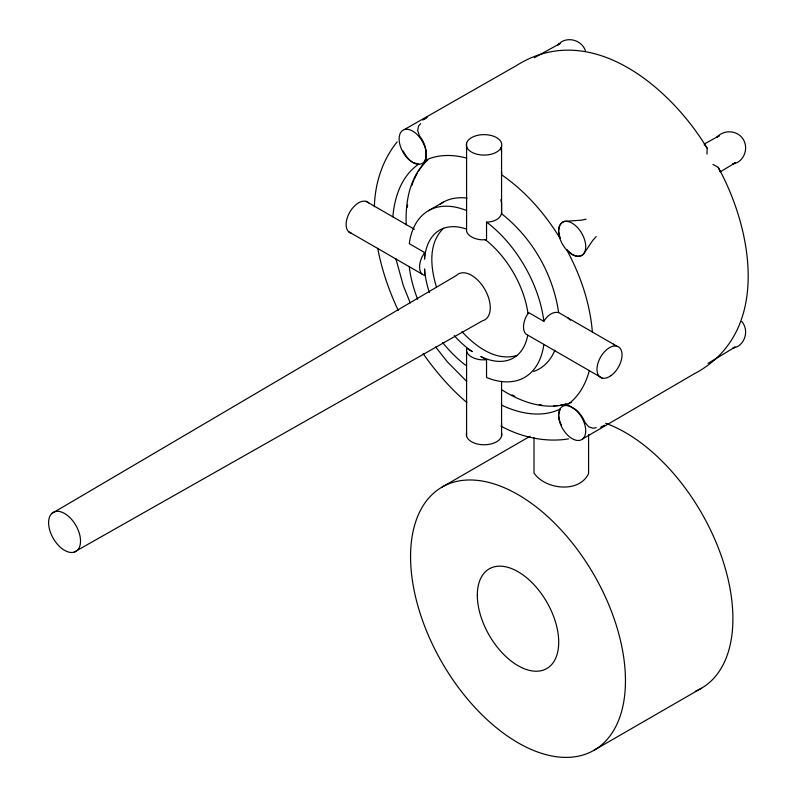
<?xml version="1.0" encoding="UTF-8"?>
<svg xmlns="http://www.w3.org/2000/svg" width="797" height="797" viewBox="0 0 797 797"><rect width="100%" height="100%" fill="white"/><g stroke="black" fill="none" stroke-linecap="round" stroke-linejoin="round"><path stroke-width="1.2" d="M466.584 365.723L464.741 364.588A96.228 55.551 60 0 1 442.544 342.431M466.584 210.468L464.741 209.84A96.228 55.551 60 0 0 409.558 241.71L409.309 243.693L424.592 252.51L424.592 259.125L424.632 258.148A73.792 42.6 60 0 1 466.384 229.068M501.562 425.449L501.562 423.107M501.562 403.999L501.562 405.105C519.495 413.663 541.502 418.076 560.112 409.1L558.597 415.157L558.936 418.843A19.188 11.078 60 0 0 573.173 439.197A19.188 11.078 60 0 0 585.685 431.974A19.188 11.078 60 0 0 575.175 409.459L569.267 405.902L566.557 405.384C578.403 397.374 585.815 384.144 589.322 370.515M466.584 143.261L466.584 231.289A17.713 10.222 0 0 0 481.308 239.787L486.539 239.787L486.539 222.144C492.436 222.024 499.709 219.852 501.562 213.566L501.562 203.076L500.835 199.668M501.562 170.907L501.562 174.752C525.512 191.24 544.959 213.676 560.112 238.353L558.597 231.01L559.076 227.643A19.228 11.955 60.4 0 1 559.783 225.69M501.562 151.689L500.805 147.804M374.371 206.782C374.949 183.509 382.361 160.058 397.145 141.886M392.871 216.844C394.425 197.038 401.608 175.778 418.684 164.142L412.687 162.429L409.807 160.217A19.228 10.999 63.9 0 1 403.162 151.022M543.813 344.384L543.564 346.366A96.228 55.551 60 0 1 488.372 378.226L486.539 377.449L486.539 359.806L480.81 356.498L481.677 356.946A73.792 42.6 60 0 0 527.734 335.338M719.482 171.435L719.771 170.568L718.117 167.201L712.946 164.421M554.891 350.252C550.986 359.766 543.614 368.214 533.611 371.422M602.153 378.067L525.91 334.053A17.713 10.222 -60 0 1 525.91 317.057L528.531 312.514L543.813 321.34C546.862 316.299 552.381 311.079 558.757 312.613L616.868 346.167M424.592 252.51L421.972 257.042A17.713 10.222 -60 0 0 421.972 274.038M420.677 123.635L418.485 126.135L417.688 130.559L419.391 135.649L421.772 139.047A19.228 11.168 63.9 0 1 426.046 150.832L426.026 157.816L425.13 160.426C437.991 154.17 453.154 154.369 466.713 158.145M596.196 236.599L592.928 240.176L583.394 254.353A19.228 11.955 59.6 0 1 578.343 256.176M443.63 228.251C427.75 243.175 430.679 267.971 436.387 286.87M427.77 159.759C409.778 175.878 405.175 201.8 406.251 224.844M424.273 119.211L427.062 117.289L422.818 120.068M440.024 204.361C447.645 198.463 457.667 196.869 467.042 198.094M720.368 171.793L735.203 162.857C729.624 165.617 734.196 163.524 737.554 162.409C746.181 157.368 748.353 144.915 741.768 137.323C735.442 129.991 723.158 129.991 716.832 137.323C716.981 137.283 718.824 135.799 719.482 135.629L704.329 144.008M582.766 438.878L694.147 373.853C771.317 333.415 752.966 230.482 718.266 167.46M708.005 363.402L735.203 347.004C729.624 349.763 734.196 347.671 737.554 346.556C746.181 341.514 748.353 329.061 741.768 321.47M51.646 513.607L456.412 275.483A26.46 15.282 60 0 1 484.785 289.291A26.46 15.282 60 0 1 482.554 320.763L73.952 552.231A22.575 13.041 60 0 1 48.687 524.655A22.575 13.041 60 0 1 71.063 518.807A22.575 13.041 60 0 1 73.952 552.231M428.447 210.707L443.331 202.109M442.036 487.097L530.144 436.228M593.984 750.276L701.43 688.249M404.228 129.632L516.237 65.693C589.83 19.078 669.799 86.435 707.029 148.003M534.349 57.743L560.012 43.556C554.822 47.023 559.026 44.004 561.576 41.753C570.253 36.801 582.129 41.145 585.406 50.639M601.257 427.102L604.883 425.279L600.858 427.182M568.45 403.431L571.28 402.445M567.344 403.78C544.65 410.664 520.451 401.768 501.323 389.524M517.064 355.452C495.834 361.818 475.61 346.366 461.981 331.691M586.114 219.145L581.392 220.181L564.346 221.357A19.228 11.955 60.4 0 0 560.241 224.824M596.196 427.64L592.928 428.288L588.704 426.764L585.187 422.779L583.394 418.983A19.228 11.168 56.1 0 0 575.314 409.379L572.226 407.367A19.188 11.078 60 0 0 558.597 415.157L559.076 418.764A19.228 10.999 56.1 0 0 561.526 425.419M568.62 438.888C545.497 442.614 521.467 437.304 501.034 426.166M486.539 359.806L481.308 359.806A17.713 10.222 0 0 1 466.584 351.308M704.199 144.954L705.086 145.144L707.178 148.252L706.999 154.12M366.002 201.332L414.43 229.297M348.508 231.628L424.592 275.553L424.592 268.938L424.632 269.964A73.792 42.6 60 0 0 429.394 292.569M486.539 222.144L488.372 223.489A96.228 55.551 60 0 1 543.564 319.079L543.813 321.34M501.542 213.706C532.147 237.755 553.088 274.038 558.617 312.563M466.793 402.515C450.156 388.249 435.66 371.571 423.147 353.609M466.713 381.464L447.137 361.579L435.7 347.004M567.843 317.864L570.423 320.205M613.351 344.135L614.786 345.609M398.261 310.511C388.956 290.686 381.763 269.794 377.728 248.256M410.266 302.94L403.352 285.744L395.92 258.856M409.309 266.736L409.558 268.997A96.228 55.551 60 0 0 417.638 299.303M592.36 332.02C590.059 303.039 580.355 274.975 566.557 249.521L572.166 254.502L575.175 255.857A19.188 11.078 60 0 0 585.685 245.476A19.188 11.078 60 0 0 573.173 223.808A19.188 11.078 60 0 0 558.936 227.723L558.597 231.01A19.188 11.078 60 0 0 572.156 254.502L575.314 255.777A19.228 11.955 59.6 0 0 577.357 256.136M588.584 434.524L588.584 473.597C579.15 493.612 544.969 489.517 534.01 472.99L534.01 437.673M501.562 146.459A17.713 10.222 0 0 1 472.93 152.805A17.713 10.222 0 0 1 477.732 135.311A17.713 10.222 0 0 1 501.562 146.459L501.562 213.566M501.562 381.454L501.562 436.138M466.584 436.138L466.584 348.289L472.312 351.597L471.445 351.039A73.792 42.6 60 0 1 454.25 335.617M565.92 404.029A141.677 81.802 60 0 1 560.49 405.145M558.259 405.434A141.677 81.802 60 0 1 553.676 405.753M541.711 404.996A141.677 81.802 60 0 1 539.23 404.577M514.892 396.308A141.677 81.802 60 0 1 511.953 394.824M407.357 207.24A141.677 81.802 60 0 1 407.616 204.799M411.75 185.691A141.677 81.802 60 0 1 413.982 179.853M414.48 178.737A141.677 81.802 60 0 1 417.18 173.407M418.375 171.395A141.677 81.802 60 0 1 420.936 167.589M421.613 166.683A141.677 81.802 60 0 1 425.219 162.449M425.987 161.652A141.677 81.802 60 0 1 427.551 160.137M485.064 239.499A73.792 42.6 60 0 1 528.042 313.938M351.278 233.222A17.713 10.222 -60 0 1 349.783 212.161A17.713 10.222 -60 0 1 368.772 202.926M501.562 432.94A17.713 10.222 0 0 1 484.078 444.766A17.713 10.222 0 0 1 466.584 432.94M605.65 423.277A151.948 87.73 60 0 1 722.381 559.086A151.948 87.73 60 0 1 695.233 691.288M412.687 162.429L409.668 160.297A19.188 11.078 60 0 1 399.158 137.781A19.188 11.078 60 0 1 411.67 130.559A19.188 11.078 60 0 1 425.907 150.922L426.256 154.598A19.188 11.078 60 0 1 412.687 162.429M610.821 375.746A17.713 10.222 -60 0 0 619.638 347.771A17.713 10.222 -60 0 0 598.069 362.844A17.713 10.222 -60 0 0 610.821 375.746M411.481 573.382A151.948 87.73 60 0 0 583.424 754.879A151.948 87.73 60 0 0 559.125 527.803A151.948 87.73 60 0 0 411.481 573.382M477.313 595.19A57.553 33.235 60 0 0 538.364 671.134A57.553 33.235 60 0 0 538.364 589.74A57.553 33.235 60 0 0 477.313 595.19"/></g></svg>
